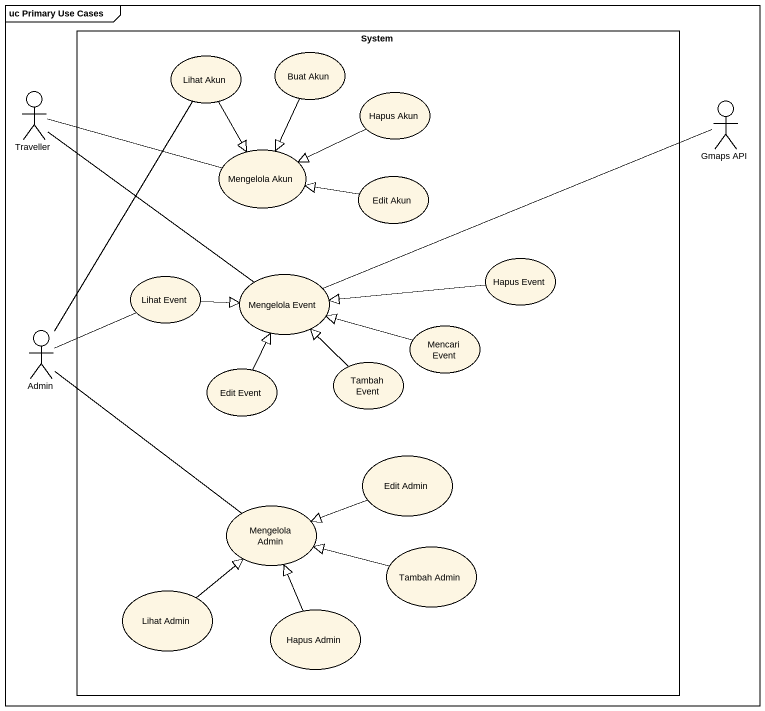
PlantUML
@startuml
mainframe uc Primary Use Cases
rectangle System {
  usecase "Lihat Akun" as Lihat_Akun
  usecase "Buat Akun" as Buat_Akun
  usecase "Hapus Akun" as Hapus_Akun
  usecase "Mengelola Akun" as Mengelola_Akun
  usecase "Edit Akun" as Edit_Akun
  usecase "Lihat Event" as Lihat_Event
  usecase "Mengelola Event" as Mengelola_Event
  usecase "Hapus Event" as Hapus_Event
  usecase "Mencari Event" as Mencari_Event
  usecase "Edit Event" as Edit_Event
  usecase "Tambah Event" as Tambah_Event
  usecase "Edit Admin" as Edit_Admin
  usecase "Mengelola Admin" as Mengelola_Admin
  usecase "Tambah Admin" as Tambah_Admin
  usecase "Lihat Admin" as Lihat_Admin
  usecase "Hapus Admin" as Hapus_Admin
}
actor Traveller
actor "Gmaps API" as Gmaps_API
actor Admin
Lihat_Akun --|> Mengelola_Akun
Buat_Akun --|> Mengelola_Akun
Traveller -right- Mengelola_Akun
Traveller -- Mengelola_Event
Hapus_Akun -left-|> Mengelola_Akun
Gmaps_API -left- Mengelola_Event
Edit_Akun -left-|> Mengelola_Akun
Lihat_Event -right-|> Mengelola_Event
Hapus_Event -left-|> Mengelola_Event
Admin -up- Lihat_Akun
Admin -right- Lihat_Event
Admin -- Mengelola_Admin
Mencari_Event -left-|> Mengelola_Event
Edit_Event -up-|> Mengelola_Event
Tambah_Event -up-|> Mengelola_Event
Edit_Admin -left-|> Mengelola_Admin
Tambah_Admin -left-|> Mengelola_Admin
Lihat_Admin -up-|> Mengelola_Admin
Hapus_Admin -up-|> Mengelola_Admin
@enduml
